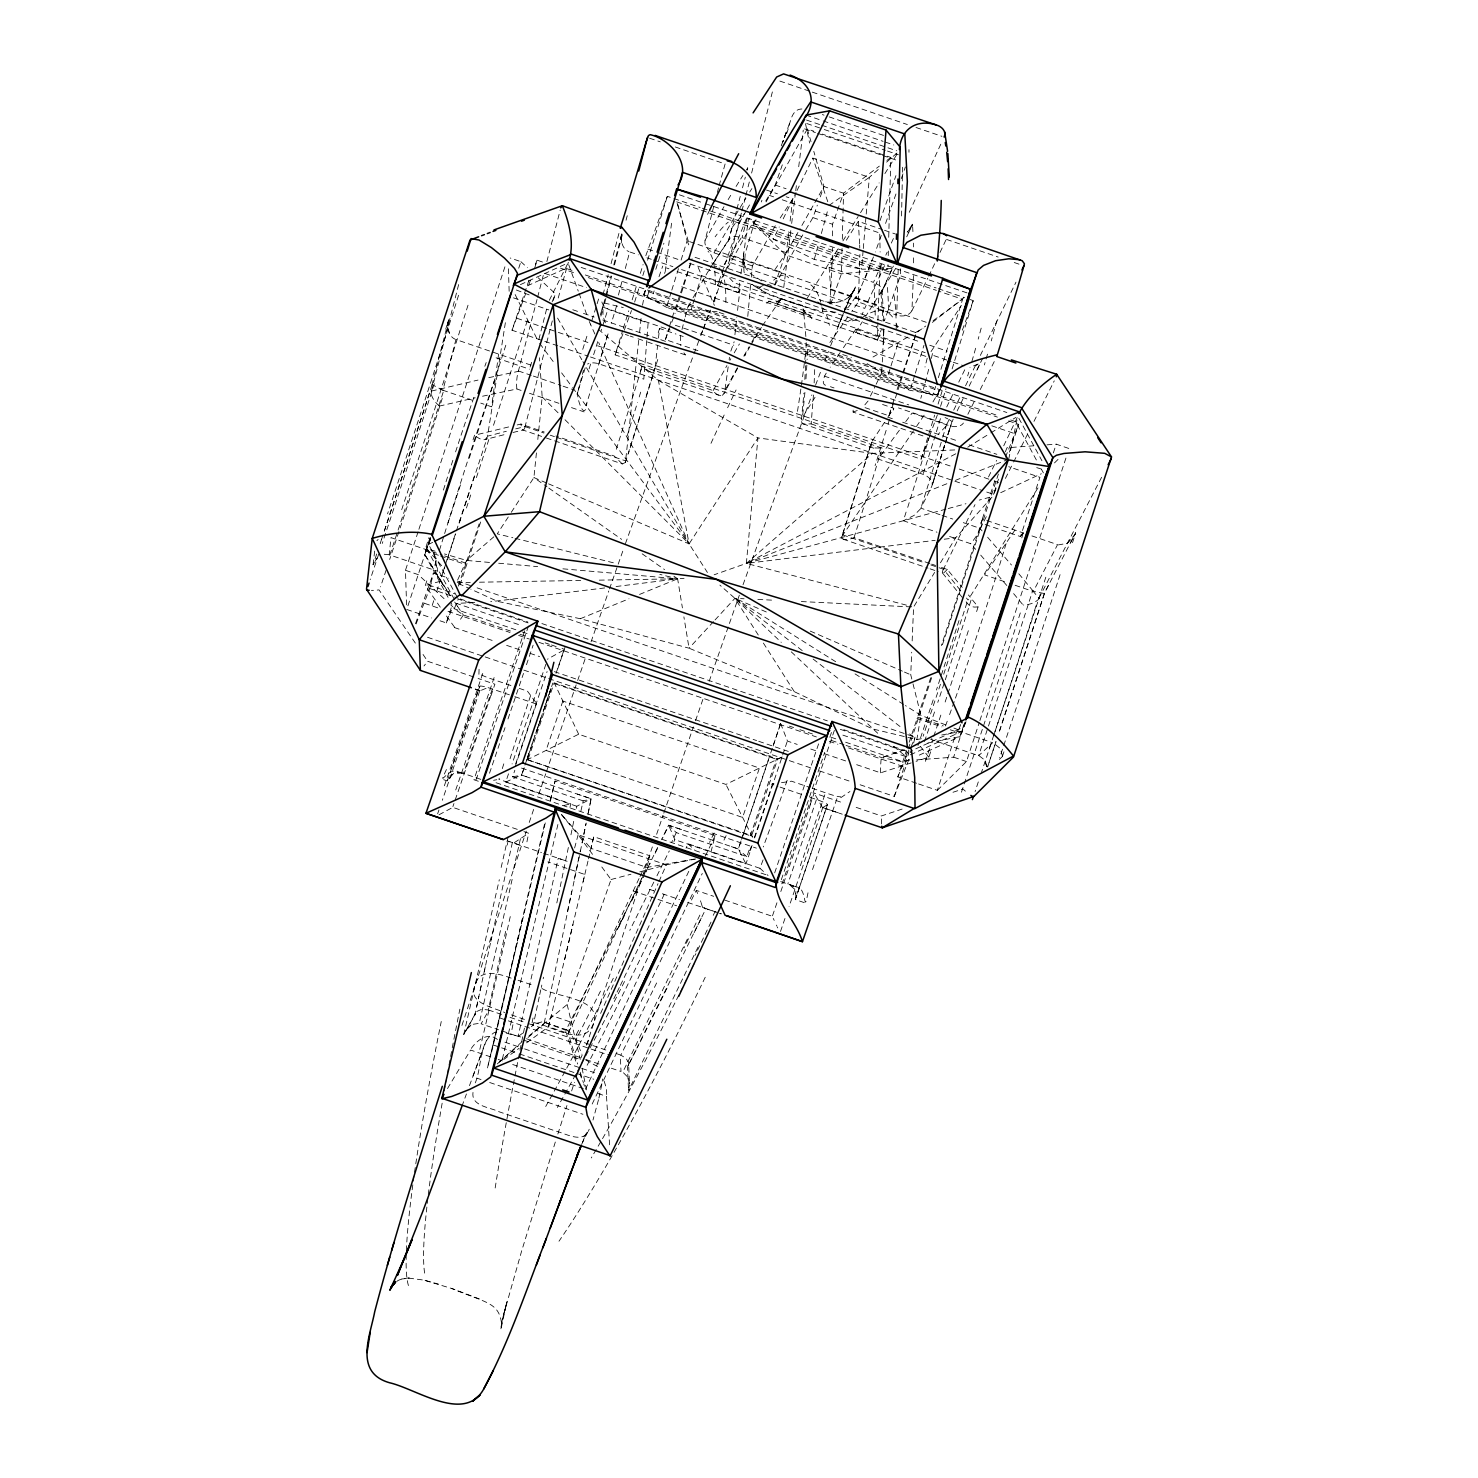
<?xml version="1.0" encoding="UTF-8"?>
<svg xmlns="http://www.w3.org/2000/svg" width="1478" height="1478" viewBox="0 0 1478 1478"><rect width="100%" height="100%" fill="white"/><g stroke="black" fill="none" stroke-linecap="round" stroke-linejoin="round"><path stroke-width="0.75" stroke-dasharray="5 3.75" d="M743.563 254.77L743.563 264.119L743.545 253.089L743.951 271.25A23.87 21.505 15.6 0 0 744.801 274.575L745.115 275.388M913.607 262.862L913.589 254.752M743.471 258.632L743.434 266.317L743.489 256.747M883.918 321.077L881.996 289.171L879.465 285.476L874.163 282.631L875.272 316.237M898.199 269.587L896.684 315.11L858.33 302.029L851.808 311.359M883.16 328.781L883.142 330.795M544.218 1023.053L579.875 853.619M806.194 342.637L805.658 363.533M745.928 211.262L740.275 221.109L717.44 285.605L877.526 340.162L877.877 322.721M877.914 320.541L878.745 297.872A946.622 113.806 -73.5 0 0 880.057 264.192M900.49 268.793L900.342 275.684L884.361 320.818M901.562 215.973L902.596 165.462M830.045 303.932L831.985 264.1A1013.982 119.552 -73.5 0 0 832.502 247.934M842.072 248.489L841.407 273.836L830.747 303.914M842.312 239.27L843.532 193.193L879.336 166.127M756.052 219.649L753.817 223.584L785.335 254.715L841.407 273.836L887.89 269.292L888.001 264.728M888.241 255.602L888.37 251.038M888.721 237.33L890.828 157.444L822.322 134.092M913.459 275.647L911.981 309.401M814.692 369.629L814.156 382.894M807.487 350.341L807.117 359.616M883.345 344.245L883.862 328.947L882.311 362.036M911.815 679.067L910.744 674.799L911.686 652.204M912.166 640.916L913.589 607.015L934.613 572.429M805.565 365.713L804.771 380.714M806.84 365.14L805.861 380.493M853.157 410.09L853.046 412.066L908.36 430.929M908.97 152.252L908.97 149.629M602.47 1078.958L602.267 1081.212M813.454 395.032L811.126 423.909L802.979 423.983L801.372 421.747L801.889 418.496M858.404 301.106L859.9 254.53M881.627 371.994L882.181 364.031M647.013 337.058L648.121 323.017L610.931 310.343A12.452 8.203 17.5 0 1 601.897 299.166L602.082 298.482M646.754 340.55L643.798 379.144L598.849 363.828A12.434 8.203 17.5 0 0 587.523 364.031M863.115 250.835L861.563 269.199L895.631 268.534L865.702 316.347M863.3 248.526L866.016 216.398M866.219 214.088L869.323 177.36L879.687 168.233M804.919 392.409L802.48 417.35L815.468 396.621M747.776 316.384L750.713 283.813M713.024 263.971L729.929 238.161L734.769 236.332L741.476 237.385L724.035 264.691M751.323 277.107L752.357 265.892L775.359 225.709M801.409 420.011L803.903 393.166M536.422 452.915L533.909 477.579L509.485 515.083M537.807 439.465L542.167 396.88L539.452 357.731M1002.453 755.979L1000.347 748.533L993.567 743.101M855.965 329.28L925.173 352.651M737.651 368.281L723.943 393.61C721.338 398.192 715.112 394.053 713.135 390.598L641.988 366.248L649.858 371.791L653.017 371.181L654.865 368.373L625.416 462.429L639.161 336.374M639.604 332.217L641.175 317.678M642.524 305.225L645.646 288.358M734.917 334.785L736.801 317.364M730.816 351.136L734.16 341.751M925.893 356.401L855.651 332.236M737.577 310.398L739.905 289.485L681.524 269.587M374.655 551.091L373.103 564.744L377.056 557.982M433.664 552.181L437.728 571.302L389.194 554.749L391.005 537.622L442.476 555.174M655.16 366.987L657.636 345.261M658.467 338.056L659.558 328.449L675.982 334.046M665.211 271.582L671.843 221.146M1002.453 755.886L1002.472 755.775A24.683 13.912 18.9 0 1 1002.324 756.551L998.112 760.782M774.823 269.79L786.388 252.701L788.993 230.55M790.12 221.072L792.707 198.994L786.167 196.759M826.239 373.14C824.096 376.28 820.493 385.278 826.812 385.481M783.709 287.693L791.136 227.834M791.672 223.437L795.201 194.985M795.737 190.625L796.55 184.085M798.711 166.737L803.256 130.101M780.624 723.555L787.515 741.106L797.215 744.413M498.585 354.073L491.638 406.819L480.738 403.106M472.997 1092.427C470.965 1106.394 490.363 1107.244 499.324 1111.844L555.377 1130.947C565.723 1133.423 583.976 1144.729 589.205 1129.229M728.155 366.858L724.848 390.876L729.966 381.287M729.134 359.671L729.467 357.288M677.09 271.582L738.372 292.478L739.665 283.129M740.94 273.818L748.552 218.393L773.327 239.122L814.267 259.444L861.563 269.199L773.327 239.122L779.239 226.965M487.444 436.749L485.431 439.483L506.326 434.144M505.365 322.703L487.537 436.195L506.344 431.28M727.287 267.924L727.712 266.003M601.805 1084.612L598.923 1098.043M532.062 1022.924L533.41 1016.162M523.933 831.615L528.662 833.241L526.519 843.846M568.365 847.467L558.351 895.65M570.951 834.793L574.295 818.516M576.383 808.3L576.789 806.267L590.923 798.859M582.129 842.829L586.193 823.024M588.004 814.212L591.145 798.804L577.344 794.092M580.337 851.476L585.935 823.819M588.226 812.771L591.145 798.804L521.586 775.082L524.265 767.082M556.818 902.929L557.834 898.07M578.951 857.24L573.852 881.424M580.06 851.938L580.429 850.183M1008.717 459.178L1017.307 418.385M567.46 911.464L571.709 891.474M476.637 1006.758L478.872 996.375M481.237 985.42L474.881 1014.961L463.759 1034.452L499.324 879.687M539.23 996.985L533.225 1025.233L530.584 1027.228M480.054 990.907L491.731 937.292M484.23 971.619L485.449 966.039M475.269 1082.857C482.179 1066.913 478.392 1042.378 494.483 1032.457A23.87 6.817 19.3 0 1 496.534 1032.18L498.991 1032.18M520.681 1036.965L518.15 1036.226L558.222 858.312L567.127 861.304M539.747 994.602L540.782 989.835M541.299 987.433L541.816 985.069M606.719 1094.551L606.313 1087.956L603.449 1078.995M445.82 563.765L440.259 580.762M490.844 941.394L512.349 842.608L513.956 843.107M543.183 978.769L543.534 977.18M505.661 931.362L488.313 1009.936L481.551 1009.345L476.433 1011.654L463.796 1034.323M808.004 892.804C803.256 916.489 807.265 887.206 796.55 887.04M580.928 810.942L583.182 800.854L591.108 798.951M512.145 879.373L479.241 1023.33L471.833 1024.476L465.699 1030.166L470.928 1024.975M507.194 845.102L507.804 842.442M544.44 824.484L487.407 1068.317L517.06 943.518M545.29 822.913L533.669 872.556A946.622 5.746 -76.7 0 0 517.078 943.5M550.444 800.873L555.081 781.049L715.149 835.606L710.29 854.672M569.954 807.431L570.804 803.829L498.899 779.312L499.25 778.241M557.908 824.484L501.966 1060.834L517.171 1049.713M587.985 861.12L548.578 1026.748L526.574 1042.84M588.521 858.903L593.786 836.659L649.858 855.762L646.884 867.42L642.948 875.715M583.126 881.664L584.826 874.477L547.895 861.896M416.075 623.975L429.71 588.521L433.442 572.984L448.702 578.175M913.663 743.028L915.067 737.171L474.863 587.099M448.647 320.135C446.91 326.823 448.093 336.06 455.113 339.238M598.498 1099.743L592.992 1120.028M927.205 358.193L924.988 367.043M505.753 1306.293L501.411 1323.364L506.88 1301.841L500.765 1330.089L501.966 1320.833L500.987 1328.297L501.763 1322.57L501.707 1325.045C499.601 1302.063 486.391 1303.19 451.843 1288.52M431.428 391.153L459.233 282.243M538.879 339.441L547.229 306.611M550.222 800.115L555.081 781.049M694.29 859.087L646.884 867.42L590.812 848.298L593.786 836.659M639.05 878.542L626.894 904.351A946.142 55.517 -65.8 0 1 595.763 970.325L571.044 1022.185L568.18 1033.418L577.639 1064.068M431.964 385.167L448.924 319.156L448 327.469L449.22 332.827M577.824 391.966C576.143 397.637 584.9 423.041 586.84 403.254M741.346 213.109L728.82 262.068L864.722 308.403L885.045 264.525M741.919 210.892L745.337 197.535M745.91 195.318L749.328 181.96M751.6 173.055L773.253 88.495M515.711 428.879L525.078 426.551L552.606 319.747M558.222 298.002L568.346 262.29M605.869 298.427L603.56 307.369L670.144 330.074M606.442 296.191L611.633 276.072M614.515 264.895L622.607 233.598M626.062 220.185L627.226 215.714M603.006 309.512L602.969 316.015L605.592 323.386M681.968 329.52L684.702 318.971M685.238 316.865L687.418 308.422A12.36 9.145 17.1 0 1 692.739 303.008M752.357 265.892L714.003 252.83A12.932 9.57 17.1 0 1 705.117 240.323L714.595 203.151M715.149 200.971L718.548 187.854M719.102 185.674L725.68 161.896M482.567 396.215L516.875 388.991A12.859 3.085 -85.8 0 1 518.372 371.2L537.031 299.498M537.604 297.263L543.978 272.691M546.878 261.514L560.199 210.116M578.009 391.3L583.477 370.165M603.024 294.732L608.197 274.76M611.079 263.675L619.707 230.383M603.541 304.283L605.814 295.655M606.313 293.734L610.913 276.035M613.776 264.968L622.072 233.025C620.095 239.658 621.85 248.784 628.889 251.629M618.432 295.064L622.737 278.474M625.323 268.497L629.628 251.907L638.274 254.844M736.34 211.28L728.414 241.32M736.894 209.155L740.256 196.352M742.51 187.798L745.318 177.138M747.129 170.21L747.739 167.901L746.427 169.933M747.129 218.374L742.067 237.607L786.388 252.701M574.609 848.002L578.12 834.756L561.16 814.304M503.665 1314.459L521.642 1251.016L555.894 1140.166M731.832 228.351L728.691 240.027L729.338 238.826L710.382 267.647M747.295 169.305L747.739 167.901M814.267 259.444L818.997 242.152M821.362 233.524L827.865 209.747M928.738 276.164L947.158 237.404M680.342 335.654L680.674 345.464M620.427 238.605C623.827 226.06 619.43 241.745 622.848 245.681M602.082 309.142L603.818 303.304M882.551 404.473L893.765 408.297L892.472 412.602M601.491 311.119L602.673 307.184M811.126 423.909L882.181 448.148L879.946 455.501M534.74 267.887L537.105 260.183L543.479 262.363M641.988 366.248L639.734 373.601M1009.326 452.157L1018.711 424.371L1005.927 420.011M912.48 224.213L907.215 232.231M944.294 446.301L931.971 485.892A573.797 12.323 -71.4 0 0 944.516 445.728M951.943 421.71L945.421 442.679M949.412 429.728L953.162 419.142M928.849 438.061L921.053 459.178L615.144 354.886L622.626 330.647M623.31 328.449L628.76 310.823M632.178 299.812L636.944 284.386M640.344 273.356L643.078 264.544M645.794 255.731L667.335 196.315L671.714 197.812M634.635 302.085L639.401 286.658M642.819 275.647L644.851 269.033M647.586 260.22L667.335 196.315M649.082 291.129L647.05 297.669L676.554 309.345L900.102 385.555L932.969 395.143L935.648 386.423M655.807 269.347L663.899 243.223M671.141 292.274L666.504 307.295L910.042 390.321L937.773 395.125L941.08 387.07M671.806 290.131L678.457 268.663M681.099 260.073L687.085 240.766L677.755 204.112M697.949 350.674L665.396 339.589L668.795 328.578M669.479 326.379L671.511 319.784M672.194 317.585L692.073 258.724M690.836 263.158L674.966 313.669M694.401 299.073L691.113 309.715L666.504 307.295L643.632 294.843L645.202 290.593L939.343 390.857L931.842 403.863M695.066 296.949L701.644 275.665L697.357 265.393M865.073 407.651L888.943 415.798L891.659 406.986M892.342 404.787L894.375 398.192M897.109 389.398L916.434 332.772L923.805 327.432M915.75 334.97L894.523 400.686M914.697 375.301L910.042 390.321L864.371 361.944M915.362 373.158L923.99 345.242M938.345 377.703L962.603 299.295L938.585 291.111M937.773 395.125L939.786 388.64M921.053 459.178L934.669 415.115M938.087 404.085L942.17 390.876M940.544 406.376L945.994 388.751M952.128 368.909L973.245 300.607L966.686 298.371M943.149 449.977L944.756 444.804M945.292 443.086L949.818 428.435M658.227 332.753L659.558 328.449M935.334 474.974L934.078 478.983L941.394 455.612M724.571 392.132L724.017 393.462M906.088 512.09L903.372 520.736L936.997 532.209M557.779 345.815L512.016 330.222L528.773 280.728M502.298 768.615L504.331 762.168M994.325 492.229L999.183 476.914M976.607 611.578L978.103 606.885L968.423 594.95M448.721 319.765L447.15 324.698M557.853 1134.032L566.942 1105.544M1072.511 542.722L1075.67 532.819L1044.613 592.752L1041.639 602.008M445.746 329.04L446.947 325.308M429.359 393.259L383.744 532.801A573.926 16.276 -71.1 0 0 429.359 393.277L432.333 384.021M929.81 563.487L854.173 537.696C850.903 538.99 841.296 541.872 841.98 536.348L871.595 442.255L871.152 445.543L873.036 447.871L882.181 448.148M586.452 1045.168L641.748 878.394M571.635 1090.93L574.406 1082.339M461.93 1025.418L526.297 831.135M473.034 439.908L474.549 435.234L510.206 426.569M460.711 518.464L458.734 524.487L487.112 437.931C484.211 442.125 478.151 438.172 474.66 435.326M406.579 604.853L405.471 570.305L418.2 531.489M418.902 529.309L505.938 263.731M429.913 537.863L424.592 554.139L448.721 598.535M407.928 605.814L430.504 537.456M518.723 268.22L520.884 261.661L510.187 258.003M457.164 597.075L428.565 544.44L430.708 537.881M447.132 559.866L455.723 533.706M440.019 620.797L446.264 622.922L451.935 605.611M458.309 586.119L466.05 563.21A592.216 15.907 -71.2 0 0 479.149 523.859M530.103 367.061L532.191 360.706M460.027 584.937L480.83 521.457M553.289 300.385L555.432 293.808L538.158 277.735M916.545 783.248L897.811 776.874L906.328 750.898M909.173 742.233L917.598 717.163L943.315 725.92M994.842 480.793L980.986 523.12L982.519 519.055M931.676 677.589L904.425 760.782L910.577 760.32M942.428 644.759L998.389 474.032M943.721 674.245L967.72 600.474M918.614 783.968L937.348 790.342L956.506 731.887L958.317 731.037M985.142 524.524L1020.504 536.588L1039.921 477.32L1008.717 466.697M963.933 724.442L959.924 736.635L917.967 755.72M916.729 759.877L953.643 757.179L965.116 722.151M1053.352 452.915L1056.216 444.157L1069.056 448.536M965.337 722.557L963.896 726.936L910.023 751.452M937.348 790.342L966.464 761.558L979.193 722.742M979.896 720.562L1066.229 457.145M440.278 607.181L425.294 585.528L427.068 580.133M940.433 684.296L923.159 736.192M987.563 767.027L996.006 741.55A573.926 14.54 -71.2 0 1 988.967 762.759L987.618 766.768M999.497 731.037L1044.503 593.214L1049.786 582.775M383.042 534.925L380.216 543.387A573.926 16.276 -71.1 0 0 381.638 539.156M755.055 220.259L745.245 253.218L743.951 271.25M376.687 554.01L373.103 564.744L376.631 558.444M780.68 723.389L741.679 839.005M415.54 623.605L433.442 572.984M797.418 893.322L799.838 886.135L795.626 898.735A26.327 17.773 14.4 0 1 795.293 899.548L804.549 902.744M860.141 784.763L894.264 796.402L908.73 753.41M930.66 751.822L928.849 757.198L916.064 761.318M1002.343 756.551L1004.578 749.882M491.01 695.676L494.89 684.203L478.078 678.476M583.182 800.854L512.626 776.8L514.843 770.241M544.31 708.073L550.961 688.397M556.042 673.34L564.097 649.563M529.235 822.452L533.65 809.371M642.45 876.306L652.371 846.912M810.258 804.512L814.138 793.039L843.55 803.071M478.927 674.319L479.075 668.906M524.949 765.105L536.92 729.892M537.659 727.712L543.571 710.253M538.823 794.092L545.733 773.77M546.417 771.738L576.161 684.868M656.638 834.294L663.086 815.302M663.807 813.196L693.367 726.917M741.014 840.964L738.298 848.963L668.61 825.204L661.664 839.338M799.265 887.89L827.477 804.716L822.766 807.542L841.351 813.879M478.318 781.234L473.939 779.756L524.672 630.773M528.459 626.099L476.267 779.386L473.939 779.756M489.514 773.234L505.033 727.656M507.989 718.973L523.508 673.414M526.464 664.731L533.115 645.202M576.789 806.267L505.716 782.028L509.116 772.089M515.73 763.701L547.1 671.548M526.648 760.061L578.655 734.215L725.92 784.43L783.377 756.348L777.705 759.045L751.655 835.55L750.325 835.754L526.778 759.544L529.013 752.986M531.988 744.247L534.981 735.508M535.72 733.31L538.694 724.571M539.433 722.391L542.408 713.652M543.165 711.454L552.827 683.039M750.325 835.754L776.375 759.249L777.705 759.045L554.158 682.836L528.108 759.341L526.408 760.191M774.675 872.87L819.015 742.658M781.326 879.724L824.706 752.339M829.842 737.226L832.04 730.742M834.368 730.391L782.158 883.678L779.848 884.047M795.293 899.548L799.524 887.114A573.797 11.879 -71.3 0 0 827.31 804.956M840.779 797.695L849.942 791.506M894.264 796.402L909.875 756.958M669.46 827.07L674.855 839.689L745.928 863.928L749.826 852.566M446.43 769.521C436.583 790.859 448.296 766.01 458.439 771.775M577.658 680.527L585.861 656.786M695.528 720.673L703.436 697.801M749.106 850.09L746.833 856.63L676.277 832.594L668.758 825.408L662.55 838.118M665.008 272.192L664.583 273.43M591.071 641.785L608.77 590.997M709.163 681.321L739.333 595.191M901.303 178.635L905.367 166.959M636.113 1049.971L627.448 1066.987L628.538 1090.635L629.554 1084.76L628.538 1062.59L626.044 1058.359L620.852 1055.126L656.694 982.852M609.49 588.928L623.975 547.747M761.336 201.95L761.927 200.287M528.976 1035.893L567.164 1004.523L611.042 879.521L600.511 865.203M895.964 193.969L884.842 225.487M625.416 543.664L693.219 355.81M765.752 201.026L775.193 185.027L782.786 163.541M774.694 284.811L785.335 254.715L800.097 228.647M805.806 229.644L812.937 217.599L817.334 205.165M820.272 196.87L823.93 186.524L813.805 151.366M832.631 235.852L832.52 224.268L843.532 193.193L823.93 186.524L801.242 226.633M743.028 584.734L811.902 394.922M879.964 220.758L895.945 175.623M877.526 340.162L881.331 329.428M512.016 330.222L525.54 294.03M528.773 284.94L530.935 278.88M881.313 235.427L875.327 251.962M801.907 108.984C788.716 109.132 790.712 129.695 784.596 136.992M782.786 141.962L783.395 140.299M461.875 1106.431L466.438 1093.96M469.468 1085.628L486.391 1040.549M784.652 136.715L789.418 123.709M615.144 354.886L631.512 310.528M665.396 339.589L670.975 324.458M671.769 322.315L674.171 315.83M480.849 1054.812L472.517 1077.314M888.943 415.798L893.728 402.829M962.326 330.185L973.245 300.607M929.625 435.955L937.421 414.819M693.995 353.722L698.688 341.178M781.252 145.842L786.85 130.821L782.86 141.5M873.48 256.913L859.051 292.016L848.631 306.925A23.87 21.505 15.6 0 1 846.58 308.532M763.091 859.9L759.932 868.307L766.047 873.738M703.343 328.818L710.401 310.047M713.708 301.346L723.444 275.813M703.306 328.837L710.068 310.953M815.56 385.204L820.826 371.274M713.375 302.196L717.107 292.367M625.416 462.429L622.386 463.963L545.788 437.821M841.98 536.348L914.014 430.061M471.316 1048.401C476.784 1040.29 488.183 1031.515 497.735 1039.718M824.742 361.02L828.419 351.45M724.941 271.97L747.221 216.472M830.636 345.723L842.848 314.777M870.357 265.19L865.129 278.326M863.078 312.264L862.228 314.057M845.989 307.018L843.642 312.837L850.256 296.708L843.772 312.505M535.442 264.285L537.105 260.183M1005.41 457.238L1018.711 424.371M430.541 539.636L424.592 554.139L448.887 593.472L437.599 576.198L443.104 584.9M552.144 301.863L555.432 293.808M446.264 622.922L452.859 606.83L450.698 604.816M643.632 294.843L646.108 288.801M842.737 314.999L837.823 326.971L843.476 313.281M584.364 1137.783L582.018 1143.51M1017.197 417.609L1002.934 447.446M1005.354 451.788L1006.998 447.76L1034.692 445.728M996.098 488.442L993.641 494.409L984.921 491.435M897.811 776.874L908.933 750.011M910.984 747.129L915.067 737.171M966.039 721.726L959.924 736.635L925.616 743.452M581.611 1144.397L588.909 1129.469M993.475 494.409L996.172 488.202M846.026 307.276L856.076 285.919L850.7 296.025L854.949 287.97M886.56 281.097L881.054 293.272L892.047 269.014M523.785 1040.161L580.244 1059.43L582.11 1055.237M586.729 1044.78L589.519 1038.498M600.622 1013.391L658.024 883.678M658.948 881.572L666.356 864.833L695.787 858.995M885.821 255.177L887.188 252.147M891.326 243.076L894.079 237.034M881.701 264.248L873.443 282.39L829.121 267.278L839.449 251.038M906.716 236.813L912.517 224.083M889.294 275.056L893.414 266.003M909.247 212.296L942.17 141.241M759.932 868.307L688.046 843.79L686.014 848.169M945.846 426.403L938.364 434.126M676.277 832.594L671.548 842.663M640.029 876.472L649.858 855.762M641.951 877.784L568.18 1033.418L548.578 1026.748L551.442 1015.515L571.044 1022.185M585.436 1089.304L689.69 869.415M705.375 856.076L715.149 835.606M592.179 1104.029L702.272 873.461M713.227 915.344L714.946 911.76L721.042 913.884M697.875 947.38L628.538 1090.635M687.344 939.103L622.829 1072.123L627.559 1076.926L629.517 1083.67L628.409 1078.663M908.564 232.785L911.704 226.282L907.455 232.046M946.714 406.986L952.719 394.571M958.742 382.174L964.746 369.759M957.153 410.939L964.155 396.455M969.162 386.127L980.838 362.055M870.431 396.049L875.216 386.22M876.158 384.243L880.962 374.396A12.36 9.145 17.2 0 0 880.74 367.671M911.889 310.823L927.759 278.197M948.765 420.325L946.788 424.389L898.458 407.91M953.716 410.145L960.645 395.919M965.559 385.776L976.404 363.514M980.339 355.422L1015.996 282.132M783.192 218.855L796.051 192.528M797.03 190.514L812.845 158.109L869.323 177.36L829.047 205.424L812.845 158.109M701.219 918.189L627.559 1066.839M977.18 369.592L982.556 358.544M960.386 590.295L943.463 569.178L975 504.626M988.505 476.969L996.615 460.36M655.105 853.305L657.599 848.243M620.39 985.383L664.195 894.43L661.387 893.469M694.18 932.636L705.948 908.601L702.53 907.4M657.692 847.393L645.831 871.484M631.586 901.1L643.318 877.285M645.701 872.426L650.135 863.411M613.795 998.777L616.271 993.752M617.083 992.089L619.559 987.045M920.554 508.801L914.051 515.434L903.52 520.699M644.851 873.461L565.926 1030.295L542.74 1021.686L532.08 1024.568M624.751 914.937L617.952 928.664M673.931 841.573L674.855 839.689M600.493 991.128L575.958 1039.81L581.999 1054.387M666.947 988.209L656.712 1008.883M656.953 875.826L669.312 850.903M653.83 882.107L629.776 930.383M654.865 1012.615L644.999 1032.365M691.445 900.065L696.286 890.384L713.671 896.315M967.868 414.283L974.057 401.905M980.265 389.527L995.747 358.581M986.288 516.653L980.376 528.459L961.236 521.937M1005.41 478.429L1012.596 464.074M1013.631 462.023L1027.894 433.516M1033.972 421.378L1054.257 380.862M549.317 300.274L568.069 262.936L578.267 291.148M642.45 1037.427L637.387 1047.477M738.372 292.478L739.905 289.485M860.75 288.45L855.614 298.223M1038.905 598.257L1102.884 474.844M774.952 285.143L785.52 266.095A946.142 60.986 -68.9 0 1 801.353 237.367L802.868 234.725M578.637 1030.258L573.926 1039.145L526.889 1023.072M727.564 267.961L746.02 234.799A1014.518 67.766 -68.8 0 1 753.817 221.109M1070.497 542.814L1075.263 533.761A24.683 24.442 18.5 0 0 1075.67 532.819M730.816 379.735L737.411 367.652M713.135 390.598L726.917 365.546M705.006 240.286L723.98 206.68M868.066 401.018L863.558 406.395M688.009 306.888L692.055 299.591M693.053 297.78L708.017 271.546M714.003 252.83L738.095 210.929M743.785 356.143L749.032 346.868M463.205 615.31L460.508 619.245M745.688 353.944L744.561 355.939L749.9 346.739M766.084 201.913L807.339 128.992L813.768 131.172M647.475 341.991L685.423 354.923L686.586 352.891M747.074 209.285L750.454 203.373M717.44 285.605L726.455 269.92M730.797 358.729L729.836 360.41M751.748 342.12L756.976 333.123M750.953 344.891L761.41 327.359M781.289 298.759L803.422 305.761C800.725 313.059 810.794 314.057 811.81 318.768M734.196 352.854L739.425 343.968M851.79 294.03L854.136 290.427L848.058 298.187L853.416 291.388M728.137 199.622L732.164 192.897M708.572 271.287L709.569 269.606M447.483 1088.584L470.577 1050.045L496.072 1058.728M740.09 207.622L745.91 198.107M940.451 562.804L955.638 537.826L992.569 496.479L979.267 500.1M736.081 186.45L742.88 175.512M842.885 735.12L906.18 756.699L908.545 752.893M807.284 298.057L838.211 248.47M842.922 240.914L858.182 216.453M860.529 212.703L879.133 182.884M884.897 173.61L897.552 153.324M1037.999 487.888L968.035 599.994L966.501 598.054M855.633 332.439L862.358 321.705M749.679 192.085L751.914 188.574M780.199 217.968L792.67 199.05M846.321 240.23L858.312 221.349L882.348 229.552M762.445 325.677L781.566 298.316M508.266 516.967L497.273 533.854L512.866 537.733M872.26 441.017L884.38 422.56M888.407 416.445L893.765 408.297M931.011 351.635L961.421 305.392M855.984 329.077L842.127 349.658M840.151 352.595L830.211 367.283M1014.906 530.103L984.625 574.887L1006.407 582.314M916.397 426.569L924.711 414.339M781.068 299.092L775.026 302.824L778.296 301.734M847.873 316.939L828.844 344.023M905.737 421.655L912.111 413.027L949.301 425.701A12.452 8.203 17.5 0 0 963.434 423.041M899.363 430.283L878.098 459.03L923.029 474.346A12.434 8.203 17.5 0 1 931.676 486.558L920.868 508.173L939.99 514.695M440.074 581.334L425.442 585.51M1023.238 532.948L1020.504 536.588M473.865 677.035L427.641 661.276L424.001 665.95M454.54 627.171L444.656 613.518M514.27 842.682L528.662 833.241M376.908 540.671L378.128 539.452M766.823 303.415L768.837 301.142L811.053 315.535M713.504 621.61L689.044 648.195L580.318 618.728L497.55 601.38L470.835 589.186M715.038 619.947L734.917 598.331L744.081 598.775M1044.207 593.491L1032.531 591.218A587.468 14.891 -71.2 0 1 978.621 755.701L992.643 742.732L954.031 729.578M1054.479 462.928L1059.338 458.125M848.76 297.281L842.885 301.013L835.181 302.694L826.184 301.826M499.121 1062.128L522.14 1041.639M886.615 162.137L898.716 151.477M954.751 449.94L872.408 453.376L746.353 563.395L714.151 574.776M493.855 536.81L466.568 560.439L456.443 582.609L470.281 582.369M497.236 1063.92L518.704 1045.5M528.034 1037.501L543.775 1023.995M563.414 650.302L547.359 659.243M978.159 363.994L969.956 367.32M480.812 779.368L459.196 771.996L462.448 773.049L453.543 773.53L447.575 780.07A26.327 17.81 20.5 0 0 447.317 780.901L443.455 779.645M932.378 322.407L963.915 297.725M977.531 364.493L975.535 365.787M886.892 160.418L890.828 157.444M522.639 1033.177L518.261 1036.484L500.783 1030.517M517.503 1049.472L519.129 1048.29M924.434 326.952L925.727 326.028M933.098 320.689L962.603 299.295M1066.987 543.424L1074.506 535.295L1067.134 543.35L1058.396 544.902M452.231 774.25L447.317 780.901L479.777 686.161A573.797 18.937 -71.1 0 1 451.603 768.56M439.021 814.766L452.804 807.376L517.596 829.472M856.981 319.636L848.557 321.816L733.864 282.704L728.765 277.125M967.757 447.169L988.911 434.089M990.833 432.888L1015.829 417.424M907.732 337.113L870.339 358.544M915.362 332.661L922.993 328.227M931.916 738.667L930.715 739.369L978.676 755.701M396.751 1281.5C400.316 1277.583 419.9 1277.177 401.425 1279.024M955.767 453.801L746.353 563.395L757.955 437.913L658.412 380.419L596.17 327.414M428.565 544.44L432.666 542.352M505.716 782.028L521.272 775.082M857.258 410.514L853.157 412.029M1000.698 492.691L1041.362 473.736M520.404 284.626L566 263.878M527.387 285.827L565.871 268.331L573.963 271.102M910.337 754.815L962.141 731.24L953.901 728.063M846.044 745.429L881.701 757.586L903.963 762.094L910.965 758.916M486.059 688.323L480.368 690.669M580.318 618.728L628.981 598.775M639.549 594.433L677.626 578.803L684.074 578.304M946.862 483.749L746.353 563.395L911.353 606.423M955.398 480.368L1006.592 460.027M896.352 752.635L881.719 757.586L886.597 755.923M904.481 749.882L893.913 753.447M856.168 807.357L881.387 815.967L902.134 809.057M952.996 792.263L963.028 788.993A13.357 2.679 45.1 0 0 968.072 793.372M911.224 762.888L880.592 772.846L853.453 763.59M945.994 509.134L746.353 563.395L935.168 540.338M948.211 508.543L965.965 503.721M611.042 879.521L630.958 874.237M639.808 871.891L666.356 864.833L578.12 834.756L593.934 856.242M431.447 391.06L478.022 380.068M512.958 432.5L522.953 430.043L541.632 436.416M564.06 805.436L570.804 803.829M439.262 406.117L475.251 397.822M517.189 424.943L520.94 424.094L544.218 432.019M488.812 377.647L518.39 371.347M493.578 780.292L496.774 779.719M512.626 776.8L521.383 775.193M921.367 738.723L916.84 739.554L872.371 728.857L794.314 691.686L689.044 648.195L683.889 616.862M941.745 734.991L962.141 731.24M604.317 302.99L623.291 307.572M526.778 759.544L751.655 835.55L752.413 836.991M781.511 782.675L791.469 781.178L810.055 787.515M774.029 783.802L771.534 784.19L777.945 786.37M384.262 554.268L389.194 554.749M604.687 587.948L490.696 601.712M616.086 586.526L677.626 578.803L682.411 607.901M944.257 539.211L955.638 537.826M835.92 312.209L819.884 310.934L794.776 303.747M1046.997 444.841L1056.216 444.157M566.61 1029.889L569.824 1032.346L573.926 1039.145M977.956 606.904C968.164 608.308 967.647 602.211 964.487 600.216M474.734 602.507L456.499 603.394L521.993 625.711M479.482 582.203L580.854 580.466M599.292 580.152L677.626 578.803L673.894 576.18M835.181 302.694L825.537 301.752M757.826 599.44L771.571 600.123M801.335 601.564L911.298 606.904M717.107 311.747L691.113 309.715L887.65 376.724L898.199 342.656L701.644 275.665L714.373 305.373M489.514 562.434L466.568 560.439L444.472 553.936M498.677 563.229L537.678 566.628M562.915 568.827L677.626 578.803L659.816 574.369M408.667 1278.1L423.927 1280.114L438.43 1284.086M872.408 453.376L757.955 437.913L689.081 543.867L707.426 572.485M720.673 395.716L649.008 371.588M506.437 1033.251L518.15 1036.226M515.083 538.288L615.291 563.266M454.3 599.347L426.809 548.744L435.64 551.331M511.166 978.14C499.379 973.706 479.02 967.85 475.177 985.032C466.642 1002.86 493.541 1007.46 504.829 1012.559M1036.706 467.639L1043.154 469.598M442.716 390.174L472.036 400.15M526.482 1038.738L579.93 1057.435M518.057 980.265L534.593 985.715M622.293 463.926L614.127 455.963L555.857 435.992M567.127 1029.944L543.257 1021.815M508.487 841.37L510.039 841.887M822.322 114.563L824.04 115.155M822.655 807.579L842.257 814.193M731.333 846.598L738.316 848.963A535.424 20.895 -71.1 0 0 769.964 755.443M704.138 907.991L705.246 908.36M534.131 1022.739C551.627 1025.381 584.087 1048.807 593.528 1023.423C602.414 997.428 555.322 997.65 541.04 987.914M779.848 81.068L810.11 91.377M812.272 92.116L907.363 124.54M916.009 127.496L941.948 136.327M829.176 116.891L883.53 135.422M806.101 115.099L821.084 120.198M823.209 120.937L883.123 141.352M885.248 142.073L893.821 144.992M806.545 120.069L820.272 124.743M821.694 125.224L896.74 150.811M806.748 123.524L822.027 128.734M824.207 129.491L885.322 150.313M887.502 151.07L898.421 154.784M804.605 128.882L815.45 132.577M817.611 133.316L880.5 154.765M882.662 155.504L897.848 160.677M649.563 138.193L660.315 141.87M675.335 146.987L724.737 163.836M946.604 239.454L998.149 257.043M1014.259 262.53L1019.081 264.174M775.193 185.027L786.093 188.759M766.491 190.052L777.428 193.784M884.528 230.291L895.446 234.023M769.262 195.355L773.585 196.833M782.25 199.789L879.706 233.025M812.937 217.599L832.52 224.268M679.381 194.819L703.343 202.985M705.523 203.724L966.981 292.866M753.817 223.584L887.89 269.292M673.894 198.551L700.11 207.493M702.309 208.232L936.11 287.933M938.29 288.69L964.506 297.632M676.684 201.839L936.405 290.372M734.326 256.211L782.102 272.506M830.451 288.986L878.228 305.262M926.263 322.296L687.085 240.766L688.785 244.868M695.048 257.301L916.434 332.772M647.844 249.117L654.403 251.352M656.583 252.11L680.619 260.294M689.358 263.269L920.979 342.231M929.717 345.224L947.195 351.173M793.963 303.47L767.119 293.365L751.877 284.293M646.939 257.8L651.262 259.278M653.424 260.017L672.878 266.65M933.819 355.607L951.111 361.5M953.273 362.239L964.099 365.916M666.486 267.961L668.924 268.793M681.709 286.787L905.257 362.997M719.269 312.486L725.772 314.703M842.719 354.572L851.383 357.51M581.168 267.407L1006.851 412.528M585.306 274.963L996.098 415.004M1010.693 419.974L1015.552 421.636L1037.815 462.632M560.495 268.165L575.422 273.245M588.244 277.624L997.391 417.11M545.049 273.522L586.47 287.637M991.812 425.83L1015.774 433.996M675.298 325.289L733.79 345.242M824.244 376.077L908.748 404.88M679.603 335.284L683.206 336.504M830.433 386.7L834.035 387.938M572.799 309.752L579.21 311.932M583.477 313.391L594.193 317.049M602.765 319.969L667.262 341.954M887.576 417.073L894.042 419.272M902.652 422.209L915.547 426.606M917.709 427.327L958.446 441.22M969.143 444.878L996.874 454.337M625.36 334.453L628.519 335.524M630.09 336.06L633.249 337.132M637.997 338.758L642.745 340.365M909.949 431.465L924.175 436.324M513.476 297.854L548.837 309.918M516.931 318.269L547.433 328.67M549.613 329.409L556.153 331.645M558.333 332.384L588.835 342.785M597.555 345.76L950.594 466.124M959.314 469.08L991.997 480.239M994.177 480.978L998.537 482.456M559.959 346.573L588.299 356.216M590.479 356.974L982.741 490.696M530.971 365.121L455.926 339.534L442.957 390.247L432.37 384.779M986.805 520.515L1023.423 533.004M1031.958 535.923L1057.564 544.643L1033.288 591.496L1038.942 598.165M496.128 357.824L529.42 369.167M518.501 371.015L531.249 375.357M533.373 376.077L560.993 385.499M563.136 386.22L573.76 389.841M942.114 515.434L952.737 519.055M516.875 388.991L521.087 390.414M529.494 393.277L558.906 403.309M571.506 407.614L584.124 411.9M949.597 536.496L970.621 543.664L975.683 549.391M1015.109 585.288L1032.531 591.218M931.75 564.134L935.629 565.464M941.449 567.441L947.269 569.436L962.233 587.413M525.059 426.606L543.941 433.036M550.241 435.197L554.435 436.62M556.522 437.34L625.748 460.933M842.756 534.907L924.544 562.804M930.844 564.947L943.426 569.233M843.033 539.174L927.999 568.125M930.087 568.845L938.401 571.672M444.619 555.913L466.05 563.21M438.375 555.248L425.886 550.998L425.331 549.336A583.459 77.558 -75.3 0 1 428.823 537.715M440.444 555.968L465.422 564.467M916.97 718.419L941.929 726.917M950.262 729.762L956.506 731.887M457.423 581.15L472.683 586.36M405.471 570.305L418.311 574.665L446.374 600.807M953.643 757.179L966.464 761.558M428.546 584.918L454.707 593.842M541.872 623.55L827.347 720.876M429.71 588.521L458.051 598.184M460.212 598.923L527.775 621.961M843.772 729.689L911.335 752.708M528.126 622.903L458.272 599.089L454.282 608.788L463.335 614.94L511.591 631.402M840.28 729.319L907.954 752.394M515.859 629.776L454.282 608.788L450.568 601.952M522.344 631.993L527.203 633.637M831.061 737.226L835.92 738.889M845.638 742.215L903.963 762.094M519.979 634.265L526.26 636.408M545.142 642.838L549.336 644.279M551.442 644.981L557.723 647.124M789.418 726.123L793.612 727.545M799.912 729.689L812.494 733.975M831.375 740.423L843.956 744.709M424.629 603.375L439.52 608.437M448.037 611.338L510.039 632.492M518.612 635.411L529.364 639.069M538.953 642.339L816.392 736.931M829.269 741.309L837.86 744.247M848.594 747.905L906.254 767.562M406.727 609.453L431.687 617.97M454.282 627.503L495.001 641.397M506.64 645.35L522.159 650.653M529.918 653.294L539.599 656.601M810.794 749.05L816.613 751.027M824.354 753.669L845.693 760.948M554.361 671.64L756.588 740.57M758.75 741.309L791.377 752.431M427.53 637.277L483.047 656.214M485.19 656.934L521.679 669.368M523.822 670.107L787.183 759.895M789.344 760.634L810.849 767.95M819.44 770.888L851.568 781.844M555.007 683.778L776.375 759.249M510.945 685.533L490.271 678.494A12.452 1.404 18.7 0 1 479.556 673.765M519.203 688.342L527.461 691.168L537.235 704.304L511.554 695.547M812.124 788.217L828.659 793.852A12.452 1.404 18.7 0 0 840.686 796.808M509.411 694.826L492.285 688.988A12.434 1.404 18.7 0 0 480.147 686.032M780.088 787.109L801.501 794.407M810.055 797.326L816.466 799.506A12.434 1.404 18.7 0 1 827.292 804.309M479.907 690.651L473.533 688.471L479.925 690.725L479.74 686.291M521.512 768.08L756.366 848.15M496.035 782.712L768.837 875.715M780.68 881.609L795.811 886.763L788.827 884.324L795.127 889.571L796.014 897.534L795.903 891.419M724.737 900.084L772.163 916.249L774.213 920.406M507.508 840.908L541.502 852.547M543.664 853.286L567.312 861.341M662.366 893.747L679.566 899.622M687.639 902.43L721.338 913.81M633.157 890.957L676.61 905.774M501.559 1014.444L488.904 1010.121L481.107 1023.811L498.585 1029.778M510.002 1017.326L524.782 1022.351M575.958 1039.81L590.72 1044.835M592.844 1045.556L607.606 1050.599M616.049 1053.481L620.28 1054.922L621 1071.495L610.063 1067.781M499.693 1017.899L506.197 1020.116M508.358 1020.855L610.155 1055.551M586.045 1059.578L601.324 1064.807M504.903 1042.175L522.824 1048.271M524.616 1048.9L580.17 1067.837M581.962 1068.446L594.507 1072.714M493.356 1045.02L517.374 1053.204M519.554 1053.943L574.111 1072.548M576.309 1073.287L593.768 1079.236M498.197 1059.449L502.428 1060.908M512.663 1064.493L583.293 1088.565M597.999 1093.48L606.497 1096.38L609.693 1146.577M476.673 1078.072L481.015 1079.55M489.68 1082.506L582.923 1114.283M389.786 554.952L389.822 554.952A587.468 16.646 -71.1 0 0 443.714 390.506M668.629 825.204L682.54 829.971M519.406 845.01L513.236 842.903M707.574 909.229L714.576 911.63M524.45 1019.432L508.155 1013.76M521.475 775.026L528.551 777.465M873.775 448.203L802.48 423.632M794.924 886.449L796.143 886.874M479.482 1298.996L452.527 1288.742L423.927 1280.114M979.304 755.923L984.551 759.932L986.694 766.731M516.376 290.021L529.161 294.898M945.643 724.885L920.923 715.334L905.423 705.579M546.49 482.955L533.909 477.579L546.971 486.779M548.578 483.842L689.081 543.867L658.412 380.419M766.306 611.984L734.917 598.331L719.878 585.103M810.277 631.106L902.374 671.16M904.462 672.084L910.744 674.799M562.028 648.399L564.023 649.267M945.052 417.553L947.749 418.81M585.584 1059.837L597.555 1066.617A23.87 6.817 19.3 0 1 598.627 1067.578M458.513 583.551L468.785 588.244M948.802 419.364L951.721 421.285M765.53 292.626L753.281 285.439M835.661 661.701L734.917 598.331L758.436 635.281M855.041 673.894L903.483 704.359M761.466 280.82L750.879 273.947L746.002 268.516L743.434 260.959L743.582 262.29M768.837 301.142L808.004 314.869L804.475 311.913L803.404 308.957M548.837 488.091L621.628 539.359M642.173 553.825L664.564 569.603M802.221 650.597L734.917 598.331L781.289 642.376M813.14 659.059L902.282 728.266M909.561 733.919L916.84 739.554L920.923 715.334L912.351 681.21M877.71 733.254L791.21 651.798M893.728 746.445L906.18 756.699M746.833 856.63L738.797 849.85M767.045 874.643L768.061 875.549M520.884 261.661L527.369 267.684M688.046 843.79L694.438 849.887M928.849 757.198L920.443 746.445M542.167 396.88L558.481 413.212M565.021 419.734L689.081 543.867L598.682 342.49M822.322 807.357L814.138 793.039M980.228 528.791L982.076 530.898M426.809 548.744L443.104 567.367M987.618 537.216L1011.469 565.002M980.727 555.137L1007.165 585.935M561.806 814.784L563.284 816.484M563.487 816.724L590.812 848.298M1013.612 593.62L1023.256 605.204M1018.822 573.778L1033.473 591.477M942.558 573.094L962.307 597.481M685.423 354.923L683.926 352.854M539.71 343.469L554.786 363.68M561.622 372.881L571.229 385.758M572.596 387.587L689.081 543.867L582.942 361.648M415.355 643.096L379.033 589.888A13.357 2.365 -7.9 0 1 371.421 590.35M423.041 654.458L427.641 661.276M447.446 591.329L450.808 596.318M454.67 602.045L459.011 608.493M457.552 606.349L463.335 614.959M763.387 643.059L794.314 691.686M442.532 583.884L429.784 562.952M557.557 318.084L581.796 359.671M1018.859 418.274L1041.953 460.767M1041.528 469.45L1043.394 472.868M739.259 850.718L745.928 863.928M752.561 837.084L725.92 784.43M515.138 294.528L538.325 341.621M578.655 734.215L554.416 683.261M776.412 925.099L776.892 926.133M589.26 321.52L594.913 334.102M777.262 926.983L777.687 927.925M696.286 890.384L697.598 893.525M700.443 900.786L700.831 901.839M579.062 293.309L586.895 315.017M701.052 902.467L702.383 906.882M985.549 761.706L986.694 766.417M565.778 1031.496L575.773 1061.241M579.986 1073.804L581.39 1077.961M580.17 1072.215L583.404 1082.709M583.755 1083.873L584.475 1086.201M677.146 203.354L689.173 244.018M807.339 128.992L811.034 141.777M803.792 310.509L804.217 312.006L803.515 309.512L806.212 340.587M567.164 1004.523L580.244 1059.43M805.492 123.69L809.63 143.052M582.036 1068.132L586.526 1089.896M880.999 293.328L883.142 321.04M829.121 267.278L830.618 287.619M858.312 221.441L859.66 244.664M912.573 224.767L912.628 225.691M881.627 823.948L881.387 815.967M912.665 226.614L913.09 234.965M879.743 234.152L880.131 252.036M859.679 244.997L859.771 248.175M508.432 268.793L509.171 291.831M913.367 243.131L913.459 246.937M443.4 490.086A583.459 77.558 -75.3 0 1 452.878 460.249M455.593 451.88A583.459 77.558 -75.3 0 1 473.976 397.083M484.839 366.285A583.459 77.558 -75.3 0 1 486.188 362.535M1023.127 533.078A583.459 108.411 -67.1 0 1 1021.557 538.768M960.682 724.534A583.459 108.411 -67.1 0 1 958.243 731.074M982.464 519.203A592.216 15.907 -71.2 0 1 941.357 645.59M930.697 677.811A592.216 15.907 -71.2 0 1 917.579 717.218M564.633 959.721A1013.982 5.321 -76.6 0 1 572.984 924.489M707.556 214.365A962.566 58.51 -68.9 0 1 709.643 210.172M911.778 310.786A12.932 9.57 17.1 0 1 896.684 315.147M654.699 928.572A594.895 73.512 -66.2 0 1 587.135 1065.268M520.441 838.691A812.734 23.297 -77.7 0 1 512.995 871.687M787.183 780.273A533.54 80.218 -70.6 0 1 763.239 846.949M772.717 783.451A587.523 45.541 -71.1 0 1 754.186 838.063M751.286 846.469A587.523 45.541 -71.1 0 1 749.845 850.663M510.021 758.824A533.54 51.785 -71.7 0 1 531.341 693.348M515.175 766.509A587.523 14.023 -71.3 0 1 537.586 700.535M780.236 724.663A535.424 20.895 -71.1 0 1 772.551 747.72M565.058 647.179A535.424 7.852 -71.2 0 1 557.576 669.386M550.703 689.727A535.424 7.852 -71.2 0 1 543.793 710.179M541.003 718.382A535.424 7.852 -71.2 0 1 536.126 732.755M531.23 747.147A535.424 7.852 -71.2 0 1 527.036 759.489M524.228 767.729A535.424 7.852 -71.2 0 1 521.438 775.95M494.114 677.552A556.208 18.512 -71.3 0 1 455.316 791.136M971.046 600.123A586.84 48.368 -69.9 0 1 937.773 702.383M934.539 711.971A586.84 48.368 -69.9 0 1 923.51 744.321M1006.075 543.719A587.782 77.558 -68.4 0 1 949.43 715.075M947.213 721.246A587.782 77.558 -68.4 0 1 944.978 727.435M432.204 605.463A586.84 16.905 -72.5 0 1 434.44 598.516M436.675 591.625A586.84 16.905 -72.5 0 1 440.204 580.632M442.864 572.448A586.84 16.905 -72.5 0 1 474.383 476.064M434.828 565.39A587.782 46.206 -73.9 0 1 436.694 559.312M439.465 550.241A587.782 46.206 -73.9 0 1 494.52 380.049M932.489 353.519A533.54 67.729 -65.5 0 1 930.641 361.279M928.646 369.334A533.54 67.729 -65.5 0 1 923.344 389.305M921.662 395.328A533.54 67.729 -65.5 0 1 920.794 398.376M889.534 419.253A587.523 35.472 -69.2 0 1 887.853 424.777M886.135 430.375A587.523 35.472 -69.2 0 1 875.068 465.625M653.184 293.845A533.54 39.37 -76.8 0 1 654.163 290.889M659.003 276.719A533.54 39.37 -76.8 0 1 662.735 266.132M665.451 258.632A533.54 39.37 -76.8 0 1 666.338 256.23M627.171 435.881A587.523 3.954 -73.1 0 1 637.517 402.385M639.217 396.935A587.523 3.954 -73.1 0 1 640.879 391.541M870.801 444.804A535.424 18.992 -70.7 0 1 841.222 538.62M657.765 359.468A535.424 9.773 -71.7 0 1 628.39 453.58M606.885 312.523A556.208 12.36 -71.3 0 1 601.232 330.573M597.759 341.603A556.208 12.36 -71.3 0 1 593.048 356.531M590.627 364.105A556.208 12.36 -71.3 0 1 588.189 371.772M805.381 354.406A594.895 72.311 -74.1 0 1 796.882 415.115M710.992 443.326A594.895 40.534 -68.3 0 1 724.275 414.782M727.619 407.725A594.895 40.534 -68.3 0 1 736.081 389.97M778.555 276.7A541.225 56.478 -71.5 0 1 788.568 277.772M773.678 280.173A541.225 56.478 -71.5 0 1 776.227 278.16M495.167 1187.998A541.225 35.287 -76.6 0 1 525.096 1024.827M947.324 569.27A12.729 2.143 -55.8 0 1 942.927 573.168M942.354 572.817A12.729 2.143 -55.8 0 1 943.278 569.399M525.096 426.846A12.729 2.79 -86.7 0 1 521.013 423.927M1039.311 598.276A13.357 6.817 -12.9 0 1 1023.367 605.001M1036.06 605.74A536.92 13.542 -71.2 0 1 993.567 735.989M990.796 744.339A536.92 13.542 -71.2 0 1 981.503 772.329M978.307 781.917A536.92 13.542 -71.2 0 1 975.092 791.561M439.317 405.877A13.357 7.131 48.9 0 1 431.077 390.913M434.329 383.596A536.92 15.205 -71.1 0 1 382.266 543.424M378.701 554.102A536.92 15.205 -71.1 0 1 370.184 579.635M980.32 528.699A12.859 2.439 -56.8 0 1 970.676 543.516M929.717 435.677A525.835 13.505 -71.2 0 1 906.975 509.725M810.609 803.977A525.835 13.505 -71.2 0 1 780.569 892.232M776.948 902.781A525.835 13.505 -71.2 0 1 772.144 916.803M607.569 335.229A525.835 14.725 -71.1 0 1 586.027 405.415M490.77 695.879A525.835 14.725 -71.1 0 1 452.896 806.6M968.349 630.7A525.835 22.152 -70.8 0 1 944.017 705.449M940.839 715.093A525.835 22.152 -70.8 0 1 932.489 740.164M929.662 748.607A525.835 22.152 -70.8 0 1 925.394 761.355M959.019 620.538A531.378 22.964 -70.8 0 1 936.424 690.041M933.191 699.87A531.378 22.964 -70.8 0 1 917.949 745.577M787.072 741.882A525.798 19.953 -71.1 0 1 754.445 838.506M752.08 845.434A525.798 19.953 -71.1 0 1 749.716 852.363M613.315 978.251A541.225 64.108 -65.8 0 1 545.216 1107.373M624.51 981.503A534.094 63.536 -65.6 0 1 557.335 1107.465M880.629 772.791A12.729 1.127 -89.8 0 1 881.442 757.734M879.059 457.81A525.798 18.253 -70.7 0 1 853.268 539.95M810.905 284.94A541.225 85.299 -70.9 0 1 820.752 302.251M821.86 306.87A541.225 85.299 -70.9 0 1 822.803 312.061M817.74 301.937A534.094 85.576 -71 0 1 824.17 309.604M826.405 314.574A534.094 85.576 -71 0 1 829.398 325.326M641.23 369.297A525.798 9.976 -71.6 0 1 615.569 451.566M767.415 284.478A534.094 57.143 -71.4 0 1 772.44 287.12M759.064 287.877A534.094 57.143 -71.4 0 1 764.662 284.884M545.862 664.287A525.798 8.277 -71.2 0 1 512.09 763.941M511.942 1029.63A534.094 35.102 -76.7 0 1 513.199 1023.256M527.295 320.634A531.378 5.561 -71.6 0 1 493.079 426.588M488.83 439.594A531.378 5.561 -71.6 0 1 476.175 478.336M470.725 494.945A531.378 5.561 -71.6 0 1 465.976 509.43M505.809 345.224A525.835 6.078 -71.5 0 1 468.655 459.935M460.489 484.876A525.835 6.078 -71.5 0 1 447.705 523.84M870.524 312.874A546.897 87.313 -69.6 0 1 887.668 312.597M889.017 313.484A546.897 87.313 -69.6 0 1 893.913 319.026M896.056 323.109A546.897 87.313 -69.6 0 1 897.959 328.19M861.046 318.472A546.897 87.313 -69.6 0 1 865.351 315.608M869.156 318.768A534.149 86.241 -70 0 1 875.235 324.698M876.306 326.453A534.149 86.241 -70 0 1 878.32 330.61M879.521 333.899A534.149 86.241 -70 0 1 880.094 335.709M848.834 320.985A534.149 86.241 -70 0 1 867.826 318.103M946.677 424.094A536.385 13.875 -71.2 0 1 942.631 437.599M941.227 442.31A536.385 13.875 -71.2 0 1 921.478 506.307M1020.319 612.908A525.946 13.247 -71.2 0 1 961.347 792.504M708.017 251.352A546.897 58.233 -72.7 0 1 708.997 252.221M710.678 254.456A546.897 58.233 -72.7 0 1 713.061 260.571M713.504 262.363A546.897 58.233 -72.7 0 1 715.297 287.305M714.982 296.838A546.897 58.233 -72.7 0 1 714.687 301.863M719.065 267.851A534.149 57.808 -72.4 0 1 719.934 268.7M721.449 270.844A534.149 57.808 -72.4 0 1 723.666 276.552M724.423 279.97A534.149 57.808 -72.4 0 1 725.79 304.911M715.075 266.262A534.149 57.808 -72.4 0 1 716.682 266.52M602.211 311.673A536.385 14.928 -71.1 0 1 600.899 316.126M585.214 367.8A536.385 14.928 -71.1 0 1 576.993 394.201M442.236 398.413A525.946 14.928 -71.1 0 1 389.675 559.46M386.183 569.954A525.946 14.928 -71.1 0 1 380.53 586.84M705.228 977.254A546.897 74.454 -66.5 0 1 558.98 1241.224M694.198 963.73A534.149 70.741 -66.2 0 1 591.274 1157.939M822.913 807.21A536.385 13.856 -71.2 0 1 789.049 906.624M784.966 918.485A536.385 13.856 -71.2 0 1 780.218 932.267M408.445 1285.546A546.897 45.356 -75.8 0 1 441.257 1021.501M424.648 1273.131A534.149 42.326 -76.1 0 1 459.861 1009.141M479.629 691.15A536.385 14.946 -71.2 0 1 442.31 800.282M438.966 809.944A536.385 14.946 -71.2 0 1 437.636 813.805M715.112 236.813A583.902 42.16 -67.7 0 1 717.144 234.115M719.952 230.568A583.902 42.16 -67.7 0 1 728.248 222.162M732.146 227.483A595.689 41.68 -67.7 0 1 741.642 216.231M743.693 214.421A595.689 41.68 -67.7 0 1 744.321 213.922M601.287 311.636A573.797 18.475 -71 0 1 600.308 314.925M616.603 305.854A588.041 18.937 -71 0 1 611.375 323.091M608.086 333.88A588.041 18.937 -71 0 1 598.701 364.216M598.59 299.018A566.979 12.6 -71.3 0 1 590.479 324.901M586.895 336.263A566.979 12.6 -71.3 0 1 581.999 351.709M510.261 916.582A583.902 29.486 -78.3 0 1 479.315 1051.449M522.362 919.076A595.689 29.893 -78.2 0 1 490.456 1056.752M508.099 836.973A827.052 19.879 -77.5 0 1 500.543 870.173M492.303 689.044A588.041 19.399 -71.1 0 1 463.427 773.437M482.752 673.414A566.979 18.697 -71.3 0 1 443.234 789.03M468.027 305.189A592.198 16.683 -71.2 0 1 400.76 512.478M458.568 295.267A603.634 16.96 -71.2 0 1 387.55 513.864M726.16 835.643A583.902 1.607 -64 0 1 722.206 843.753M699.888 915.067A812.734 20.082 -64.7 0 1 684.055 947.952M824.798 794.831A556.208 11.362 -71 0 1 799.967 866.865M711.029 922.069A827.052 24.276 -64.8 0 1 695.122 955.231M714.114 832.945A595.689 1.847 -64.2 0 1 709.551 842.386M836.936 798.637A566.979 11.75 -71 0 1 811.404 872.759M816.355 799.783A588.041 12.175 -71.3 0 1 787.866 883.881M1041.639 602.008A573.926 14.54 -71.2 0 1 999.497 731.037M1045.814 577.214A592.198 15.113 -71.2 0 1 989.151 749.013M1060.077 574.665A603.634 15.464 -71.2 0 1 999.627 757.808M949.689 428.953A573.797 12.323 -71.4 0 1 946.622 438.911M981.189 328.116A556.208 17.514 -71 0 1 978.196 339.127M975.646 348.235A556.208 17.514 -71 0 1 971.877 361.463M968.774 372.179A556.208 17.514 -71 0 1 967.665 375.892M894.079 295.692A583.902 73.309 -74.7 0 1 896.074 319.23M896.185 323.978A583.902 73.309 -74.7 0 1 896.222 328.966M996.763 320.818A566.979 17.847 -71 0 1 991.258 340.901M987.489 354.166A566.979 17.847 -71 0 1 984.366 364.937M940.47 418.588A588.041 12.637 -71.4 0 1 923.344 473.496M886.504 280.284A595.689 73.475 -74.6 0 1 886.745 282.002M887.391 287.471A595.689 73.475 -74.6 0 1 888.426 312.08M628.649 1063.643L628.649 1063.643M882.144 290.316L882.144 290.316M474.881 1014.887L475.232 1013.483L474.881 1014.887M628.593 1064.456L628.187 1065.804L628.593 1064.456M882.07 291.074L881.738 292.127L882.089 290.907M562.859 701.052L546.066 750.418L742.603 817.426L759.415 768.061L562.859 701.052M702.549 330.869L700.239 337.002L702.567 330.869M587.062 1132.776L583.441 1137.321L587.062 1132.776M780.513 299.812L779.202 301.106L780.661 299.646M460.526 772.569L457.386 772.237L462.041 772.92L460.526 772.569M653.756 890.809L649.452 889.35L653.719 890.828M790.619 885.1L789.695 884.62L793.889 886.966L790.619 885.1"/><path stroke-width="1.5" d="M896.407 239.27L896.536 234.115M897.867 183.623L897.977 179.023M886.061 130.082L900.231 147.19L897.146 264.229L878.301 221.903L886.061 130.082L829.583 110.832L806.101 115.099L750.085 214.088L790.065 191.826L829.583 110.832M442.31 1086.293C418.662 1161.117 394.571 1235.867 374.691 1311.817C370.017 1336.408 353.889 1372.563 389.582 1382.761C416.112 1388.747 464.609 1423.647 483.675 1389.08C509.596 1341.1 526.556 1289.001 546.38 1238.361M845.083 815.154L882.274 827.828L974.002 796.365L1013.502 757.013L1111.511 456.942L1056.678 374.267L1011.358 359.893M367.061 1352.573L370.202 1332.399M646.939 286.787L649.821 278.123L646.884 266.336L634.025 242.115L622.035 227.446L562.324 205.719L493.966 229.921M678.033 184.935C692.461 164.298 670.033 138.987 650.117 134.664L648.417 135.588L646.071 142.184M556.449 807.265L503.776 1024.106M882.274 827.828L915.03 807.949L914.679 777.225L911.409 749.752L910.614 748.182L831.985 721.486L776.098 882.699C776.246 904.13 796.42 921.293 802.443 941.671L725.107 915.307L702.567 865.72L701.662 856.778M502.834 1028.078L490.733 1076.889L482.53 1082.968L469.542 1089.452L451.695 1096.473L441.811 1098.764L471.353 972.598M1022.573 270.529L1024.42 263.768L1022.203 260.719L943.13 233.542L936.941 232.767L920.868 235.224L906.827 242.41L903.169 247.565L897.128 264.34M555.506 807.505L493.8 1068.077L587.93 1100.168L702.567 857.628L588.318 1098.616L585.842 1107.281L587.228 1115.336L597.278 1136.619L610.044 1156.11L666.818 1039.237M588.318 1098.616L587.93 1100.168L575.903 1076.52L519.425 1057.269L493.8 1068.077L494.188 1066.525L491.712 1075.19L585.842 1107.281L701.68 862.413L775.211 887.484A582.369 15.63 -71.2 0 0 832.003 721.449C841.813 742.547 853.804 765.013 855.245 788.384A613.333 16.461 -71.2 0 1 805.713 932.212L802.443 941.671L775.026 932.119M467.177 251.168L471.02 238.605L479.001 240.009L491.417 247.583L504.497 258.114L514.473 268.386L517.522 273.467L482.604 383.227A814.082 21.856 -71.2 0 1 471.87 415.983L432.241 535.479L460.064 594.692L537.844 621.203A582.369 15.63 -71.2 0 1 481.071 787.183L472.092 792.651L425.941 813.306L503.259 839.67L546.176 817.944L554.601 812.272L481.071 787.201L481.957 782.435L776.301 882.68L757.826 843.07L787.885 754.796L826.387 735.545L532.246 635.263L552.569 674.578L787.885 754.796M638.755 171.005L647.419 137.472M519.425 1057.269L573.76 851.845L555.1 809.057L702.179 859.198L661.996 881.923L575.903 1076.52M944.109 137.066C946.973 131.413 941.412 126.332 936.313 124.965L783.599 73.9L776.671 77.004L753.096 112.882M391.688 1250.406L393.961 1242.592M387.365 1265.279L389.73 1257.168M646.533 286.27L648.546 279.785M649.877 275.462L655.899 256.027M657.23 251.703L663.234 232.268M665.913 223.621L669.257 212.832M674.596 195.539L676.591 189.073L707.592 198.107L942.909 278.326L970.732 289.337L940.692 386.534M648.842 287.951L688.766 259.019L707.592 198.107M937.44 384.409L924.083 339.238L942.909 278.326M941.116 384.317L969.162 293.605L978.177 269.957L983.554 265.393L995.544 260.719L1008.883 258.779L1019.765 259.74M432.149 533.503L462.263 441.608M478.041 393.481L485.929 369.408M497.402 334.416L511.019 292.847M434.717 541.299L483.879 516.265L553.197 304.727L591.2 289.411L986.898 424.315L1019.524 411.937L1049.214 466.586L966.778 718.197M962.049 722.834L938.899 671.4L1008.236 459.861L986.898 424.315L782.453 379.199L600.825 324.643L553.197 304.727L513.882 284.09L569.843 258.632L1019.524 411.937M965.928 718.326L969.254 708.165M970.584 704.101L985.918 657.322M986.583 655.271L991.923 639.013M992.588 636.981L1012.578 575.958M1013.243 573.926L1018.582 557.649M1019.247 555.617L1028.577 527.147M1029.242 525.096L1039.256 494.594M1039.921 492.562L1045.242 476.286M965.836 719.971L1049.768 463.852M909.746 747.997L967.573 717.994L1007.202 598.498A814.082 21.856 -71.2 0 0 1017.936 565.723L1052.89 457.644L1056.437 455.261L1063.957 453.45L1085.092 451.806L1104.731 453.321L1111.511 456.942M482.881 780.236L532.246 635.263M482.142 782.398L522.51 762.851L552.569 674.578M805.251 117.446C817.981 99.155 808.946 81.752 790.028 75.082M899.381 149.537C900.933 128.401 917.413 118.813 936.313 124.965M1056.29 376.816L1056.678 374.267C1042.008 384.169 1027.044 397.619 1018.841 413.581M750.067 214.199C765.549 174.607 786.98 137.232 810.683 101.89L904.813 133.981L907.344 181.609L903.169 247.565L976.699 272.636A582.369 15.63 -71.2 0 1 943.629 380.807M461.875 1106.431L422.745 1211.59L397.379 1275.44L411.993 1239.746L406.228 1253.898M550.241 1228.07L571.173 1171.555M969.162 293.605L970.732 289.337L942.41 279.693M562.25 1195.684L542.832 1247.857M558.61 1205.549L577.529 1154.798L566.868 1183.342M536.422 1264.854L540.043 1255.173M574.905 1161.893L580.965 1146.189M513.309 285.494L517.559 275.13L571.635 254.234L649.415 280.746M569.159 260.276C574.443 242.946 569.048 222.014 562.324 205.719L560.772 207.881M532.893 633.286L537.844 621.203L497.938 644.39L484.47 653.793L478.743 660.019A613.333 16.461 -71.2 0 1 429.23 803.847L425.941 813.306L503.204 839.449M941.08 387.07C949.763 366.341 976.311 360.115 996.19 354.997L996.782 356.531L1015.903 363.034M1046.091 474.216L1052.89 457.644L1021.316 407.54L943.555 381.028M581.224 1145.413L577.288 1154.946L581.002 1145.967M405.268 1256.3L389.822 1290.257L394.829 1281.241L390.876 1288.336M1021.945 269.901L1023.921 265.818M483.675 1389.08L493.338 1370.494M1108.13 464.739L1111.271 458.679M751.914 212.462L772.089 176.824M773.068 175.088L776.578 168.898M778.814 164.926L785.539 153.047M787.072 150.331L790.009 145.14M792.263 141.167L804.586 119.404M620.28 228.166L622.035 227.446M393.776 1283.181L391.319 1286.987L395.088 1282.719M444.01 1094.367L441.7 1098.228L610.285 1155.704M986.898 424.315L959.739 447.003L936.997 543.22L938.899 671.4L900.896 686.716L505.217 551.83L483.879 516.265L562.268 415.466L600.825 324.643L591.2 289.411L569.843 258.632M461.505 595.837L505.217 551.83L539.525 511.684L562.268 415.466L553.197 304.727M1049.214 466.586L1008.236 459.861L936.997 543.22L898.439 634.025L900.896 686.716L907.455 747.868M391.319 1286.987L395.716 1281.98M967.573 717.994L968.589 717.236C986.583 725.181 1001.308 740.774 1013.483 756.034L914.753 808.669L855.245 788.384M478.669 236.776L470.004 240.064L372.234 538.398L366.507 589.26L420.38 670.421L471.39 687.75M481.532 235.704L484.414 234.632M487.297 233.561L490.16 232.489M493.024 231.436L495.887 230.402M521.512 221.201L524.339 220.204M483.879 516.265L539.525 511.684L716.812 579.468L898.439 634.025L938.899 671.4M727.231 160.917C742.677 163.873 757.475 181.369 756.089 197.424L682.559 172.353M505.217 551.83L716.812 579.468L900.896 686.716M1008.236 459.861L959.739 447.003L782.453 379.199L591.2 289.411M655.068 135.403L731.758 161.471M790.065 191.826L878.301 221.903M676.591 189.073L700.572 197.239M750.676 214.328L761.576 218.042M816.041 236.609L848.723 247.75M881.405 258.89L931.509 275.98M688.766 259.019L924.083 339.238M536.847 625.878L831.541 726.345M535.091 630.182L829.786 730.649M478.743 660.019L419.253 639.734L372.234 538.398C390.931 532.782 412.805 530.14 432.038 534.334L432.241 535.479M522.51 762.851L757.826 843.07M485.006 782.361L618.358 827.939M624.843 830.156L709.218 858.921M710.05 859.087L777.798 882.181M573.76 851.845L661.996 881.923M726.696 915.639L773.419 931.565M562.656 1089.859L569.067 1092.039M943.13 233.542L946.696 235.741M532.062 635.3L534.057 636.168M460.064 594.692C444.01 605.574 431.927 624.381 419.253 639.734L420.399 670.365M775.1 881.812L776.098 882.699M1097.655 437.562L1101.073 442.809M881.96 827.384L881.793 826.165M945.236 142.535L945.828 146.045M944.664 131.912L947.601 151.292M946.696 152.252L947.638 161.601M947.86 153.583L949.264 177.083M948.137 168.788L948.562 179.522M545.622 696.544A962.566 2.513 -76.4 0 1 553.88 662.292M645.978 142.424A613.333 16.461 -71.2 0 1 620.409 227.815M682.503 172.501A582.369 15.63 -71.2 0 1 649.489 280.524M709.643 210.172A962.566 58.51 -68.9 0 1 738.686 153.712M730.372 885.765A962.566 53.965 -65.9 0 1 678.661 996.468M1022.48 270.788A613.333 16.461 -71.2 0 1 996.911 356.18M941.246 200.435A962.566 109.963 -73.5 0 1 937.292 261.052M973.466 796.383A536.92 13.542 -71.2 0 1 972.395 799.616M369.038 583.071A536.92 15.205 -71.1 0 1 367.893 586.507M973.614 796.697A13.357 2.679 45.1 0 1 970.824 795.386M369.223 590.276A13.357 2.365 -7.9 0 1 366.692 589.814M472.572 1401.292L479.87 1395.066L472.572 1401.292"/></g></svg>
